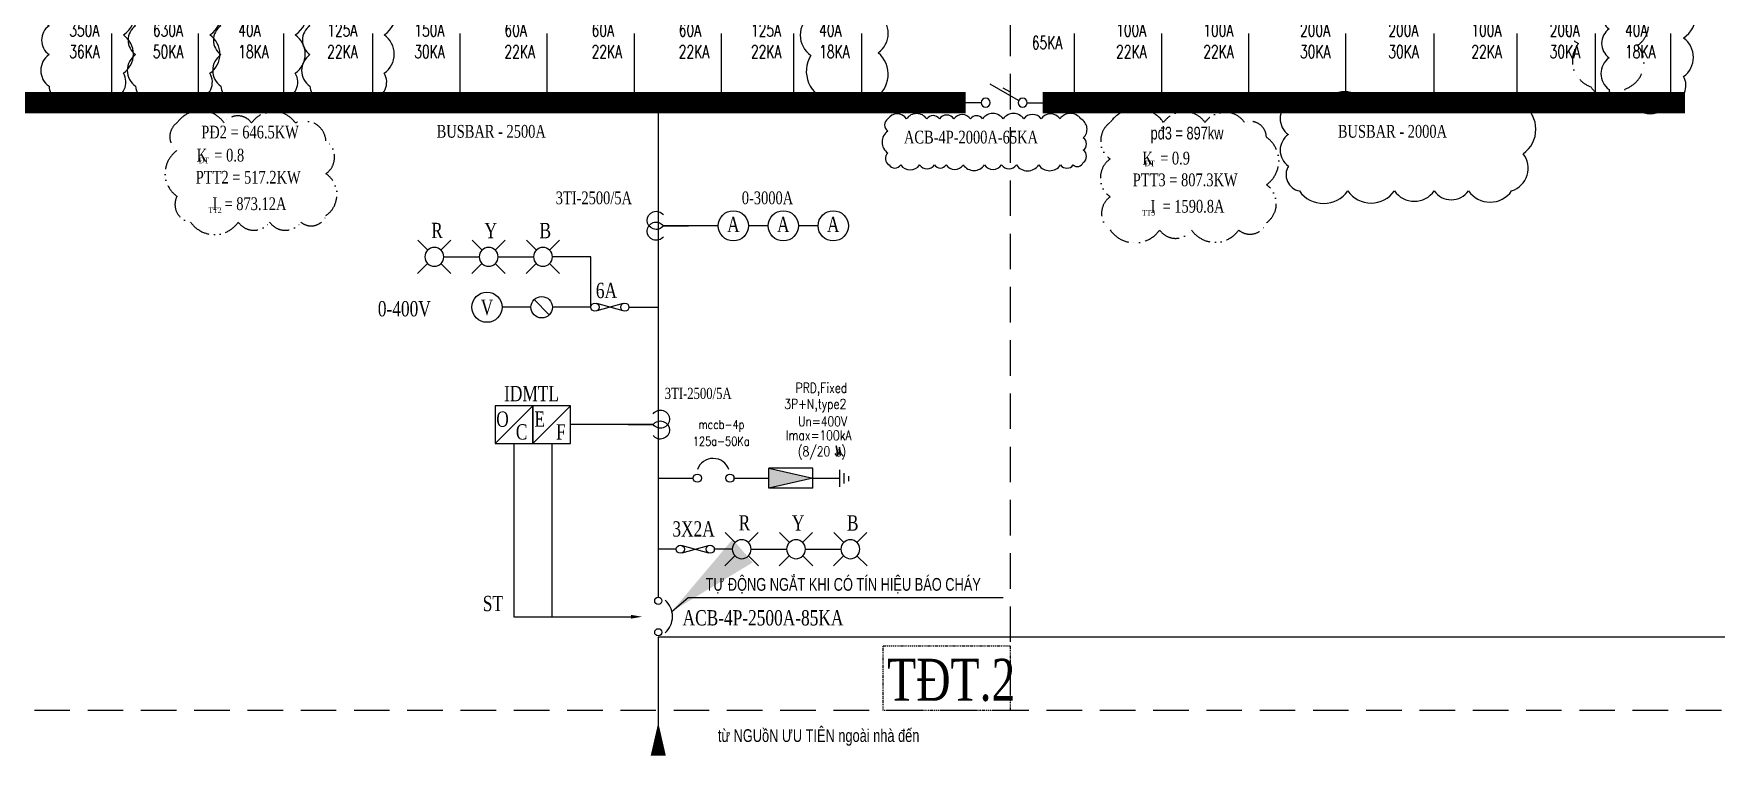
# Model space of a CAD drawing. Header units: millimetres. Extents: x 173893 to 258446, y -176540 to -123824.
# Drawn here: x 176741 to 179448, y -142237 to -141062 of the extents above; entities that cross this region are included whole.
import ezdxf
from ezdxf.enums import TextEntityAlignment as Align

# ---------------------------------------------------------------- set-up
doc = ezdxf.new("R2010")
doc.units = ezdxf.units.MM
doc.header["$LTSCALE"] = 3
for name, pattern in [('day noi', [21, 12, -3, 0, -3, 0, -3]), ('DGN_STYLE_2', [881.570625, 528.942375, -352.62825]), ('HIDDEN', [9.525, 6.35, -3.175]), ('Xref- 1st Floor(D)$0$Xref- 1st Floor (A)$0$DASHDOT', [1, 0.5, -0.25, 0, -0.25])]:
    doc.linetypes.add(name, pattern=pattern)
for name, color, linetype in [('0-----line', 4, 'Continuous'), ('AC-GAS', 5, 'Xref- 1st Floor(D)$0$Xref- 1st Floor (A)$0$DASHDOT'), ('Dien', 10, 'Continuous'), ('E-_ELECCIRC_R-_N_ES2', 2, 'Continuous'), ('E-_ELECSYBL_R-_N_ES9', 3, 'Continuous'), ('E-SYM-1', 2, 'Continuous'), ('TBD', 2, 'Continuous'), ('Text', 7, 'Continuous'), ('TXT', 3, 'Continuous')]:
    doc.layers.add(name, color=color, linetype=linetype)
for name, color, linetype, lineweight in [('A-DIM', 157, 'Continuous', 13), ('CAP DIEN', 3, 'DGN_STYLE_2', 9), ('E-SYMBOL', 5, 'Continuous', 25)]:
    doc.layers.add(name, color=color, linetype=linetype, lineweight=lineweight)
doc.styles.add('CHUKICHTHUOC', font='vntimeh.shx', dxfattribs={"width": 0.65})
doc.styles.add('ROMANS1', font='ROMANS1.shx')
doc.styles.get("Standard").update_dxf_attribs({"font": 'arial.ttf'})
doc.styles.add('Tu', font='hoatbif.shx', dxfattribs={"width": 0.75, "bigfont": 'bigfont.shx'})
doc.dimstyles.get("Standard").update_dxf_attribs({"dimtxt": 0.18, "dimasz": 0.18, "dimexe": 0.18, "dimexo": 0.0625, "dimgap": 0.09, "dimtad": 0, "dimtih": 1, "dimtoh": 1, "dimdec": 4, "dimzin": 0, "dimdsep": 46, "dimtxsty": 'Standard', "dimcen": 0.09, "dimadec": 0, "dimazin": 0, "dimtfac": 1, "dimtdec": 4, "dimtofl": 0, "dimtmove": 0, "dimatfit": 3, "dimfxl": 1, "dimtolj": 1, "dimtzin": 0, "dimarcsym": 0})

# ---------------------------------------------------------------- blocks, each defined once
blk = doc.blocks.new('ATP')
at = {"layer": 'E-_ELECSYBL_R-_N_ES9', "color": 5}
for centre in [(0, 720), (0, 77)]:
    blk.add_circle(centre, 73.4, dxfattribs=at)
blk.add_arc((-157, 399), 447, 311.3218, 48.6782, dxfattribs=at)

msp = doc.modelspace()

# ---------------------------------------------------------------- hatches: boundary and pattern name
at = {"layer": 'E-_ELECSYBL_R-_N_ES9'}
msp.add_hatch(color=256, dxfattribs=at).paths.add_polyline_path([(177994.72, -141778.05), (177923.87, -141761.74), (177923.87, -141794.36)])

# ---------------------------------------------------------------- linework, layer by layer
at = {"layer": '0-----line', "color": 1}
for p, q in [((176866.22, -141078.96), (176866.22, -141173.66)), ((177005.52, -141078.96), (177005.52, -141173.66)), ((177286.03, -141078.96), (177286.03, -141173.66)), ((177426.29, -141078.96), (177426.29, -141173.66)), ((177566.55, -141078.96), (177566.55, -141173.66)), ((177706.81, -141078.96), (177706.81, -141173.66)), ((177847.07, -141078.96), (177847.07, -141173.66)), ((177963.23, -141078.96), (177963.23, -141173.66)), ((178072.93, -141078.96), (178072.93, -141173.66)), ((178415.3, -141078.96), (178415.3, -141173.66)), ((178555.56, -141078.96), (178555.56, -141173.66)), ((178695.82, -141078.96), (178695.82, -141173.66)), ((178851.54, -141078.96), (178851.54, -141173.66)), ((178993.63, -141078.96), (178993.63, -141173.66)), ((179127.22, -141078.96), (179127.22, -141173.66)), ((179253.24, -141078.96), (179253.24, -141173.66)), ((179374.47, -141078.96), (179374.47, -141173.66))]:
    msp.add_line(p, q, dxfattribs=at)
at = {"layer": '0-----line', "color": 7}
msp.add_line((177142.88, -141078.96), (177142.88, -141173.66), dxfattribs=at)
msp.add_lwpolyline([(177745.84, -142033.74), (179688.95, -142033.74)], dxfattribs=at)
at = {"layer": 'A-DIM', "color": 5, "ltscale": 6, "const_width": 34.2}
for points in [[(176621.36, -141173.66), (178240.56, -141173.66)], [(178364.28, -141173.66), (179397.91, -141173.66)]]:
    msp.add_lwpolyline(points, dxfattribs=at)
at = {"layer": 'AC-GAS'}
msp.add_lwpolyline([(178107.83, -142048.16), (178312.07, -142048.16), (178312.07, -142152.08), (178107.83, -142152.08)], close=True, dxfattribs=at)
at = {"layer": 'CAP DIEN', "color": 4, "linetype": 'ByBlock'}
msp.add_lwpolyline([(177745.84, -142224.98, 24.45, 0, 0), (177745.84, -142171.59, 0, 0, 0)], format="xyseb", dxfattribs=at)
at = {"layer": 'Defpoints', "color": 4}
for points in [[(176765.56, -140953.87, 0.5205671), (176765.56, -141007.41, 0.5205671), (176765.56, -141049.73, 0.5205671), (176765.56, -141096.21, 0.5205671), (176765.56, -141147.27, 0.5205671), (176797.91, -141168.49, 0.5205671), (176865.9, -141168.49, 0.5205671), (176885.22, -141126.31, 0.5205671), (176885.22, -141064.62, 0.5205671), (176885.22, -140987.46, 0.5205671), (176873.71, -140953.87, 0.5205671), (176816.12, -140953.87, 0.5205671)], [(177991.31, -140959.04, 0.5205671), (177991.31, -141032.23, 0.5205671), (177991.31, -141097.57, 0.5205671), (178021.92, -141169.76, 0.5205671), (178092.92, -141167.16, 0.5205671), (178099.82, -141093.18, 0.5205671), (178099.82, -141031.3, 0.5205671), (178099.82, -140975.01, 0.5205671), (178032.84, -140959.04, 0.5205671)], [(179275.92, -140959.04, 0.5205671), (179275.92, -141012.58, 0.5205671), (179275.92, -141054.9, 0.5205671), (179275.92, -141101.38, 0.5205671), (179275.92, -141152.44, 0.5205671), (179308.28, -141173.66, 0.5205671), (179376.27, -141173.66, 0.5205671), (179395.58, -141131.48, 0.5205671), (179395.58, -141069.79, 0.5205671), (179395.58, -140992.62, 0.5205671), (179384.07, -140959.04, 0.5205671), (179326.48, -140959.04, 0.5205671)]]:
    msp.add_lwpolyline(points, format="xyb", close=True, dxfattribs=at)
at = {"layer": 'Defpoints', "color": 1}
for points in [[(176904.78, -140953.87, 0.5205671), (176904.78, -141007.41, 0.5205671), (176904.78, -141049.73, 0.5205671), (176904.78, -141096.21, 0.5205671), (176904.78, -141147.27, 0.5205671), (176937.14, -141168.49, 0.5205671), (177005.13, -141168.49, 0.5205671), (177024.44, -141126.31, 0.5205671), (177024.44, -141064.62, 0.5205671), (177024.44, -140987.46, 0.5205671), (177012.93, -140953.87, 0.5205671), (176955.34, -140953.87, 0.5205671)], [(177185.3, -140953.87, 0.5205671), (177185.3, -141007.41, 0.5205671), (177185.3, -141049.73, 0.5205671), (177185.3, -141096.21, 0.5205671), (177185.3, -141147.27, 0.5205671), (177217.66, -141168.49, 0.5205671), (177285.65, -141168.49, 0.5205671), (177304.96, -141126.31, 0.5205671), (177304.96, -141064.62, 0.5205671), (177304.96, -140987.46, 0.5205671), (177293.45, -140953.87, 0.5205671), (177235.86, -140953.87, 0.5205671)]]:
    msp.add_lwpolyline(points, format="xyb", close=True, dxfattribs=at)
at = {"layer": 'Defpoints', "color": 2}
msp.add_lwpolyline([(177042.15, -140953.87, 0.5205671), (177042.15, -141007.41, 0.5205671), (177042.15, -141049.73, 0.5205671), (177042.15, -141096.21, 0.5205671), (177042.15, -141147.27, 0.5205671), (177074.51, -141168.49, 0.5205671), (177142.5, -141168.49, 0.5205671), (177161.81, -141126.31, 0.5205671), (177161.81, -141064.62, 0.5205671), (177161.81, -140987.46, 0.5205671), (177150.3, -140953.87, 0.5205671), (177092.71, -140953.87, 0.5205671)], format="xyb", close=True, dxfattribs=at)
at = {"layer": 'Defpoints', "color": 7, "linetype": 'day noi'}
msp.add_lwpolyline([(179218.22, -141017.91, 0.5205671), (179226.62, -141078.53, 0.5205671), (179246.29, -141147.87, 0.5205671), (179302.54, -141151.17, 0.5205671), (179321.7, -141081.5, 0.5205671), (179321.7, -141013.41, 0.5205671)], format="xyb", dxfattribs=at)
at = {"layer": 'Defpoints', "color": 3}
msp.add_lwpolyline([(178759.78, -141173.66, 0.5205671), (178759.78, -141224.81, 0.5205671), (178759.78, -141275.65, 0.5205671), (178777.54, -141315.66, 0.5205671), (178855.42, -141315.66, 0.5205671), (178930.43, -141315.66, 0.5205671), (178994.4, -141315.66, 0.5205671), (179049.46, -141315.66, 0.5205671), (179119.05, -141315.66, 0.5205671), (179137.5, -141255.75, 0.5205671), (179137.5, -141176.97, 0.5205671), (179085.96, -141173.66, 0.5205671), (179042.95, -141173.66, 0.5205671), (178993.4, -141173.66, 0.5205671), (178939.87, -141173.66, 0.5205671), (178884.23, -141173.66, 0.5205671), (178816.49, -141173.66, 0.5205671)], format="xyb", close=True, dxfattribs=at)
at = {"layer": 'Defpoints', "color": 4, "linetype": 'day noi'}
for points in [[(176971.38, -141206.23, 0.5205671), (176971.38, -141250.73, 0.5205671), (176971.38, -141324.19, 0.5205671), (176993.27, -141365.95, 0.5205671), (177070.07, -141365.95, 0.5205671), (177120.51, -141365.95, 0.5205671), (177170.85, -141365.95, 0.5205671), (177211.17, -141355.37, 0.5205671), (177211.17, -141287.91, 0.5205671), (177211.17, -141234.92, 0.5205671), (177162.01, -141206.23, 0.5205671), (177091.37, -141206.23, 0.5205671), (177047.31, -141206.23, 0.5205671)], [(178473.05, -141205.43, 0.5205671), (178473.05, -141264.17, 0.5205671), (178473.05, -141325.16, 0.5205671), (178473.05, -141378.54, 0.5205671), (178552.53, -141378.64, 0.5205671), (178603.94, -141378.64, 0.5205671), (178679.81, -141378.64, 0.5205671), (178724.33, -141367.07, 0.5205671), (178724.33, -141305.75, 0.5205671), (178724.33, -141229.14, 0.5205671), (178689.15, -141205.43, 0.5205671), (178625.66, -141205.43, 0.5205671), (178558.8, -141205.43, 0.5205671)]]:
    msp.add_lwpolyline(points, format="xyb", close=True, dxfattribs=at)
at = {"layer": 'E-_ELECCIRC_R-_N_ES2'}
for p, q in [((177842.38, -141371.83), (177778.27, -141371.83)), ((177922.71, -141371.83), (177891.02, -141371.83)), ((178003.04, -141371.83), (177971.35, -141371.83))]:
    msp.add_line(p, q, dxfattribs=at)
msp.add_solid([(177701.98, -141998.18), (177719.9, -142001.16), (177701.98, -142004.15)], dxfattribs=at)
at = {"layer": 'E-_ELECSYBL_R-_N_ES9', "color": 1}
for p, q in [((177745.84, -141173.66), (177745.84, -141968.86)), ((177541.04, -141502.87), (177494.52, -141502.87)), ((177637.38, -141502.87), (177575.52, -141502.87)), ((177698.67, -141502.87), (177745.84, -141502.87)), ((177729.42, -141691.85), (177604.82, -141691.85)), ((177513.33, -141722.5), (177513.33, -142001.16)), ((177574.62, -141722.5), (177574.62, -142000.61)), ((177745.84, -141721.04), (177745.84, -141840.03)), ((177745.84, -141778.05), (177802.02, -141778.05)), ((177867.69, -141778.05), (177923.87, -141778.05)), ((177774.75, -141892.49), (177745.84, -141892.49)), ((177864.94, -141892.49), (177836.03, -141892.49)), ((177513.33, -142001.16), (177701.98, -142001.16)), ((177745.84, -142033.86), (177745.84, -142202.22))]:
    msp.add_line(p, q, dxfattribs=at)
at = {"layer": 'E-_ELECSYBL_R-_N_ES9'}
for p, q in [((177546.09, -141490.68), (177570.47, -141515.05)), ((177923.87, -141761.74), (177994.72, -141778.05)), ((177923.87, -141794.36), (177923.87, -141761.74)), ((177994.72, -141761.74), (177923.87, -141761.74)), ((177994.72, -141794.36), (177994.72, -141761.74)), ((178038.24, -141791.87), (178038.24, -141764.72)), ((178045.14, -141786.94), (178045.14, -141770.15)), ((177745.84, -141778.05), (177802.02, -141778.05)), ((177867.69, -141778.05), (177923.87, -141778.05)), ((177994.72, -141778.05), (177923.87, -141794.36)), ((177994.72, -141794.36), (177923.87, -141794.36)), ((177994.72, -141778.05), (178038.24, -141778.05)), ((178052.54, -141782.99), (178052.54, -141775.09))]:
    msp.add_line(p, q, dxfattribs=at)
at = {"layer": 'E-_ELECSYBL_R-_N_ES9', "color": 2}
for p, q in [((177689.37, -141496.9), (177646.96, -141508.7)), ((177689.37, -141508.83), (177646.96, -141497.03)), ((177745.84, -141662.67), (177745.84, -141721.04)), ((177737.67, -141691.85), (177697.2, -141691.85)), ((177697.2, -141691.85), (177737.67, -141691.85)), ((177784.05, -141886.52), (177826.46, -141898.33)), ((177784.05, -141898.46), (177826.46, -141886.65))]:
    msp.add_line(p, q, dxfattribs=at)
for points in [[(177754.01, -141389.34, -3), (177754.01, -141371.83), (177794.48, -141371.83), (177754.01, -141371.83, -3), (177754.01, -141354.32, -2)], [(177385.52, -141406.6, 1), (177385.52, -141437, 1), (177385.52, -141406.6, 1)], [(177472.92, -141406.6, 1), (177472.92, -141437, 1), (177472.92, -141406.6, 1)], [(177560.32, -141406.6, 1), (177560.32, -141437, 1), (177560.32, -141406.6, 1)], [(177880.14, -141877.29, 1), (177880.14, -141907.69, 1), (177880.14, -141877.29, 1)], [(177967.54, -141877.29, 1), (177967.54, -141907.69, 1), (177967.54, -141877.29, 1)], [(178054.94, -141877.29, 1), (178054.94, -141907.69, 1), (178054.94, -141877.29, 1)]]:
    msp.add_lwpolyline(points, format="xyb", dxfattribs=at)
for points in [[(177745.84, -141342.65), (177745.84, -141401.01)], [(177374.95, -141410.87), (177358.83, -141394.75)], [(177396.02, -141410.81), (177412.14, -141394.69)], [(177462.35, -141410.87), (177446.23, -141394.75)], [(177483.42, -141410.81), (177499.54, -141394.69)], [(177549.75, -141410.87), (177533.63, -141394.75)], [(177570.82, -141410.81), (177586.94, -141394.69)], [(177374.6, -141432.38), (177358.48, -141448.5)], [(177396.2, -141432.61), (177412.32, -141448.74)], [(177462, -141432.38), (177445.88, -141448.5)], [(177483.6, -141432.61), (177499.72, -141448.74)], [(177549.4, -141432.38), (177533.28, -141448.5)], [(177571, -141432.61), (177587.12, -141448.74)], [(177483.22, -141722.25), (177544.02, -141661.45), (177483.22, -141661.45), (177483.22, -141722.25), (177544.02, -141722.25), (177544.02, -141661.45)], [(177544.02, -141722.25), (177604.82, -141661.45), (177544.02, -141661.45), (177544.02, -141722.25), (177604.82, -141722.25), (177604.82, -141661.45)], [(177869.58, -141881.56), (177853.46, -141865.44)], [(177890.65, -141881.51), (177906.77, -141865.39)], [(177956.98, -141881.56), (177940.86, -141865.44)], [(177978.05, -141881.51), (177994.17, -141865.39)], [(178044.38, -141881.56), (178028.26, -141865.44)], [(178065.45, -141881.51), (178081.57, -141865.39)], [(177869.23, -141903.07), (177853.1, -141919.19)], [(177890.82, -141903.31), (177906.94, -141919.43)], [(177956.63, -141903.07), (177940.5, -141919.19)], [(177978.22, -141903.31), (177994.34, -141919.43)], [(178044.03, -141903.07), (178027.9, -141919.19)], [(178065.62, -141903.31), (178081.74, -141919.43)]]:
    msp.add_lwpolyline(points, dxfattribs=at)
at = {"layer": 'E-_ELECSYBL_R-_N_ES9', "color": 1}
for points in [[(177400.72, -141421.8), (177457.72, -141421.8)], [(177488.12, -141421.8), (177545.12, -141421.8)], [(177637.38, -141502.87), (177637.38, -141421.8), (177575.52, -141421.8)], [(177895.34, -141892.49), (177952.34, -141892.49)], [(177982.74, -141892.49), (178039.74, -141892.49)]]:
    msp.add_lwpolyline(points, dxfattribs=at)
at = {"layer": 'E-_ELECSYBL_R-_N_ES9', "color": 2}
for centre, radius in [((177866.7, -141371.83), 24.32), ((177947.03, -141371.83), 24.32), ((178027.36, -141371.83), 24.32), ((177470.2, -141502.87), 24.32), ((177558.28, -141502.87), 17.24), ((177643.95, -141502.87), 6.57), ((177692.1, -141502.87), 6.57), ((177781.31, -141892.49), 6.57), ((177829.47, -141892.49), 6.57)]:
    msp.add_circle(centre, radius, dxfattribs=at)
at = {"layer": 'E-_ELECSYBL_R-_N_ES9'}
for centre in [(177808.59, -141778.05), (177861.12, -141778.05)]:
    msp.add_circle(centre, 6.57, dxfattribs=at)
msp.add_arc((177834.15, -141773.43), 27.06, 19.72531, 159.53642, dxfattribs=at)
at = {"layer": 'E-_ELECSYBL_R-_N_ES9', "color": 2, "extrusion": (0, 0, -1)}
for centre in [(177749.34, -141683.1), (177749.34, -141700.61)]:
    msp.add_ellipse(centre, major_axis=(-10.32, 10.32), ratio=1, start_param=6.1412883, end_param=11.1374713, dxfattribs=at)
at = {"layer": 'E-SYM-1'}
msp.add_lwpolyline([(178115.23, -141199.66, 0.5205671), (178115.23, -141219.37, 0.5205671), (178115.23, -141254.83, 0.5205671), (178117.16, -141273.9, 0.5205671), (178136.03, -141273.9, 0.5205671), (178166.36, -141273.9, 0.5205671), (178190.28, -141273.9, 0.5205671), (178209.07, -141273.9, 0.5205671), (178236.74, -141273.9, 0.5205671), (178270.91, -141273.9, 0.5205671), (178298.32, -141273.9, 0.5205671), (178322.19, -141273.9, 0.5205671), (178358.03, -141273.9, 0.5205671), (178393.28, -141273.9, 0.5205671), (178413.34, -141273.9, 0.5205671), (178429.8, -141269.9, 0.5205671), (178429.8, -141250.08, 0.5205671), (178429.8, -141230.18, 0.5205671), (178425.59, -141199.66, 0.5205671), (178392.29, -141199.66, 0.5205671), (178361.89, -141199.66, 0.5205671), (178334.07, -141199.66, 0.5205671), (178300.81, -141199.66, 0.5205671), (178267.59, -141199.66, 0.5205671), (178248.41, -141199.66, 0.5205671), (178221.62, -141199.66, 0.5205671), (178198.18, -141199.66, 0.5205671), (178177.91, -141199.66, 0.5205671), (178145.32, -141199.66, 0.5205671)], format="xyb", close=True, dxfattribs=at)
at = {"layer": 'E-SYMBOL', "color": 4, "linetype": 'HIDDEN', "ltscale": 3}
msp.add_line((178312.07, -140784.52), (178312.07, -142152.08), dxfattribs=at)
msp.add_lwpolyline([(181171.1, -142152.08), (174608.81, -142152.08), (174608.81, -140784.52), (181171.1, -140784.52)], close=True, dxfattribs=at)
at = {"layer": 'TBD'}
for p, q in [((176866.22, -141062.47), (176866.22, -141078.96)), ((177005.52, -141062.47), (177005.52, -141078.96)), ((177142.88, -141062.47), (177142.88, -141078.96)), ((177286.03, -141062.47), (177286.03, -141078.96)), ((177426.29, -141062.47), (177426.29, -141078.96)), ((177566.55, -141062.47), (177566.55, -141078.96)), ((177706.81, -141062.47), (177706.81, -141078.96)), ((177847.07, -141062.47), (177847.07, -141078.96)), ((177963.23, -141062.47), (177963.23, -141078.96)), ((178072.93, -141062.47), (178072.93, -141078.96)), ((178415.3, -141062.47), (178415.3, -141078.96)), ((178555.56, -141062.47), (178555.56, -141078.96)), ((178695.82, -141062.47), (178695.82, -141078.96)), ((178851.54, -141062.47), (178851.54, -141078.96)), ((178993.63, -141062.47), (178993.63, -141078.96)), ((179127.22, -141062.47), (179127.22, -141078.96)), ((179253.24, -141062.47), (179253.24, -141078.96)), ((179374.47, -141062.47), (179374.47, -141078.96)), ((178325.65, -141170.01), (178280.15, -141143.75)), ((178265.3, -141173.66), (178240.56, -141173.66)), ((178311.55, -141156.16), (178300.84, -141149.98)), ((178339.53, -141173.66), (178364.28, -141173.66))]:
    msp.add_line(p, q, dxfattribs=at)
at = {"layer": 'TBD', "extrusion": (0, 0, -1)}
for centre in [(178272.73, -141173.66), (178332.11, -141173.66)]:
    msp.add_ellipse(centre, major_axis=(7.42, 0), ratio=1, start_param=1.5709696, end_param=7.8541549, dxfattribs=at)
at = {"layer": 'TXT'}
msp.add_spline([(178044.09, -141742.82), (178040.31, -141738.9), (178037.4, -141728.42), (178037.18, -141740.05), (178032.16, -141726.14), (178033.03, -141742.9), (178030.64, -141738.53)], degree=3, dxfattribs=at)

# ---------------------------------------------------------------- block references
at = {"layer": 'Dien', "color": 7, "xscale": 0.07884254667378335, "yscale": 0.07884254667378335, "zscale": 0.07884254667378335}
msp.add_blockref('ATP', (177745.84, -142032.27), dxfattribs=at)

# ---------------------------------------------------------------- texts
at = {"layer": 'AC-GAS', "style": 'CHUKICHTHUOC', "width": 0.75}
msp.add_text('T§T.2', height=67.5, dxfattribs=at).set_placement((178114.27, -142136.35))
at = {"layer": 'Text', "color": 2, "width": 0.75}
for s, height, style, p in [('p®2 = 646.5kw', 20.52, 'CHUKICHTHUOC', (177088.93, -141221.02)), ('p®3 = 897kw', 20.52, 'Tu', (178596.66, -141225.15)), ('k  = 0.8', 20.52, 'CHUKICHTHUOC', (177041.33, -141258.14)), ('k  = 0.9', 20.52, 'CHUKICHTHUOC', (178563.19, -141262.95)), ('ptt2 = 517.2kw', 20.52, 'CHUKICHTHUOC', (177085.99, -141293.77)), ('®t', 9, 'CHUKICHTHUOC', (177014.8, -141266.62)), ('®t', 9, 'CHUKICHTHUOC', (178536.67, -141271.42)), ('ptt3 = 807.3kw', 20.52, 'CHUKICHTHUOC', (178593.72, -141297.91)), ('I  = 873.12A', 20.52, 'CHUKICHTHUOC', (177088, -141336.34)), ('I  = 1590.8a', 20.52, 'CHUKICHTHUOC', (178597.35, -141340.48)), ('tt2', 9, 'CHUKICHTHUOC', (177032.6, -141346.65)), ('tt3', 9, 'CHUKICHTHUOC', (178534.65, -141350.78)), ('IDMTL', 24.624, 'CHUKICHTHUOC', (177541.92, -141641.94)), ('Tù §éNG NG¾T KHI Cã TÝN HIÖU B¸O CH¸Y', 20.52, 'Tu', (178043.41, -141948.24)), ('tõ NGUåN ¦U TI£N ngoµi nhµ ®Õn', 20.52, 'Tu', (178003.94, -142192.8))]:
    msp.add_text(s, height=height, dxfattribs=dict(at, style=style)).set_placement(p, align=Align.MIDDLE)
at = {"layer": 'Text', "color": 2, "style": 'CHUKICHTHUOC', "width": 0.75}
for s, height, p in [('busbar - 2500a', 20.52, (177389.26, -141229.98)), ('3Ti-2500/5a', 20.52, (177580.89, -141337.07)), ('0-3000A', 20.52, (177880.27, -141337.07)), ('R', 24.62, (177380.56, -141391.63)), ('Y', 24.62, (177466.24, -141391.78)), ('B', 24.62, (177554.8, -141391.78)), ('6A ', 24.624, (177645.39, -141488.17)), ('0-400V', 24.624, (177294.61, -141517.62)), ('3Ti-2500/5a', 18, (177756.25, -141650.65)), ('O', 24.62, (177485.12, -141695.34)), ('E', 24.62, (177546.55, -141695.34)), ('C', 24.62, (177516.64, -141715.88)), ('F', 24.62, (177581.51, -141715.88)), ('3x2a', 24.624, (177768.52, -141872.11)), ('R', 24.62, (177875.18, -141862.32)), ('Y', 24.62, (177960.87, -141862.47)), ('B', 24.62, (178049.43, -141862.47)), ('ST', 24.624, (177463.45, -141992.16)), ('Acb-4p-2500a-85ka', 24.624, (177784.95, -142015.2))]:
    msp.add_text(s, height=height, dxfattribs=at).set_placement(p)
at = {"layer": 'Text', "color": 0, "style": 'CHUKICHTHUOC', "width": 0.75}
for s, p in [('ACb-4p-2000a-65ka', (178141.16, -141239.31)), ('busbar - 2000a', (178839.41, -141229.98))]:
    msp.add_text(s, height=20.52, dxfattribs=at).set_placement(p)
at = {"layer": 'Text', "color": 2, "style": 'CHUKICHTHUOC', "width": 0.75}
for s, p in [('A', (177866.7, -141369.75)), ('A', (177947.03, -141369.75)), ('A', (178027.36, -141369.75)), ('V', (177470.2, -141502.87))]:
    msp.add_text(s, height=24.62, dxfattribs=at).set_placement(p, align=Align.MIDDLE_CENTER)
at = {"layer": 'TXT', "color": 4, "style": 'ROMANS1', "width": 0.7}
for s, p in [('350A', (176797.98, -141067.12)), ('40A', (178004.69, -141067.12)), ('40A', (179301.48, -141067.12)), ('36KA', (176797.98, -141101.74)), ('18KA', (178004.69, -141101.74)), ('18KA', (179301.48, -141101.74))]:
    msp.add_text(s, height=20.64, dxfattribs=at).set_placement(p)
at = {"layer": 'TXT', "color": 1, "style": 'ROMANS1', "width": 0.7}
for s, p in [('630A', (176932.52, -141067.12)), ('125A', (177213.04, -141067.12)), ('125A', (177894.99, -141067.12)), ('50KA', (176932.52, -141101.74)), ('22KA', (177213.04, -141101.74)), ('22KA', (177894.99, -141101.74))]:
    msp.add_text(s, height=20.64, dxfattribs=at).set_placement(p)
at = {"layer": 'TXT', "color": 7, "style": 'ROMANS1', "width": 0.7}
for s, p in [('40A', (177069.89, -141067.12)), ('200A', (179180.25, -141067.12)), ('18KA', (177069.89, -141101.74)), ('30KA', (179180.25, -141101.74))]:
    msp.add_text(s, height=20.64, dxfattribs=at).set_placement(p)
at = {"layer": 'TXT', "style": 'ROMANS1'}
for s, height, width, p in [('150A', 20.64, 0.7, (177353.3, -141067.12)), ('60A', 20.64, 0.7, (177498.31, -141067.12)), ('60A', 20.64, 0.7, (177638.57, -141067.12)), ('60A', 20.64, 0.7, (177778.83, -141067.12)), ('65KA', 20.64, 0.7, (178346.9, -141087.29)), ('100A', 20.64, 0.7, (178482.56, -141067.12)), ('100A', 20.64, 0.7, (178622.82, -141067.12)), ('200A', 20.64, 0.7, (178778.55, -141067.12)), ('200A', 20.64, 0.7, (178920.63, -141067.12)), ('100A', 20.64, 0.7, (179054.22, -141067.12)), ('30KA', 20.64, 0.7, (177353.3, -141101.74)), ('22KA', 20.64, 0.7, (177498.31, -141101.74)), ('22KA', 20.64, 0.7, (177638.57, -141101.74)), ('22KA', 20.64, 0.7, (177778.83, -141101.74)), ('22KA', 20.64, 0.7, (178482.56, -141101.74)), ('22KA', 20.64, 0.7, (178622.82, -141101.74)), ('30KA', 20.64, 0.7, (178778.55, -141101.74)), ('30KA', 20.64, 0.7, (178920.63, -141101.74)), ('22KA', 20.64, 0.7, (179054.22, -141101.74)), ('PRD,Fixed', 15.84, 0.8, (177966.84, -141640.62)), ('3P+N,type2', 15.84, 0.8, (177948.62, -141666.53)), ('mccb-4p', 14.4, 0.8, (177810.56, -141698.86)), ('Un=400V', 15.84, 0.8, (177970.86, -141694.64)), ('125a-50Ka', 14.4, 0.8, (177801.49, -141725.86)), ('Imax=100kA', 15.84, 0.8, (177950.87, -141717)), ('(8/20 s)', 15.84, 0.8, (177970.48, -141742.79))]:
    msp.add_text(s, height=height, dxfattribs=dict(at, width=width)).set_placement(p)

# ---------------------------------------------------------------- leaders
msp.add_leader([(177767.69, -141992.52), (177793.88, -141970.13), (178300.82, -141970.13)], dimstyle='Standard', override={"dimasz": 150, "dimgap": 0.09, "dimtad": 0})

doc.saveas('drawing.dxf')
